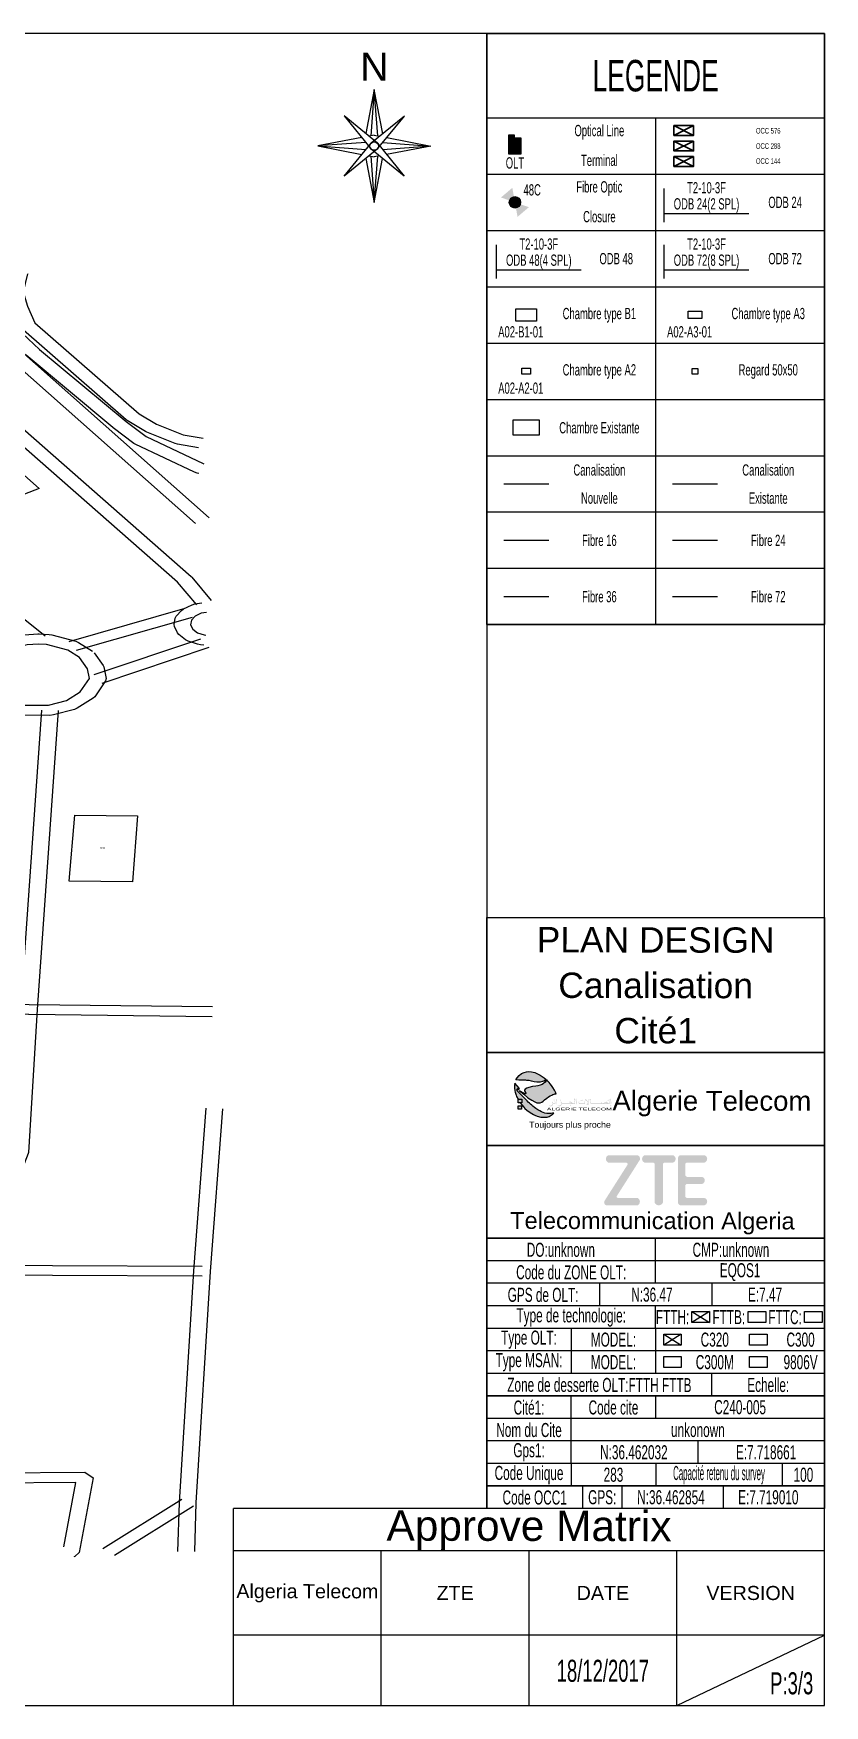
# Model space of a CAD drawing. Header units: millimetres. Extents: x -2012 to 1398, y -1200 to 746.
# Drawn here: x 1117 to 1398, y -280 to 314 of the extents above; entities that cross this region are included whole.
import ezdxf
from ezdxf.enums import TextEntityAlignment as Align

# ---------------------------------------------------------------- set-up
doc = ezdxf.new("R2010")
doc.units = ezdxf.units.MM
doc.styles.get("Standard").update_dxf_attribs({"font": 'arial.ttf'})

# ---------------------------------------------------------------- blocks, each defined once
blk = doc.blocks.new('OLT')
at = {"true_color": 0x0000ff}
blk.add_hatch(color=5, dxfattribs=at).paths.add_polyline_path([(-1.07, -1.53), (1.17, -1.53), (1.17, 1.25), (-0.02, 1.25), (-0.02, 1.79), (-1.07, 1.79)], flags=0)
at = {"color": 5, "true_color": 0x0000ff}
blk.add_lwpolyline([(-1.07, 1.79), (-1.07, -1.53), (1.17, -1.53), (1.17, 1.25), (-0.02, 1.25), (-0.02, 1.79)], close=True, dxfattribs=at)
blk = doc.blocks.new('JOINT CLOSURE')
at = {"lineweight": 25, "true_color": 0xff0000}
h = blk.add_hatch(color=1, dxfattribs=at)
h.paths.add_polyline_path([(0, 0), (-0.46, 2.58), (-2.48, 0.86)], flags=0)
h.paths.add_polyline_path([(2.48, -0.86), (0, 0), (0.46, -2.58)], flags=0)
h = blk.add_hatch(color=1, dxfattribs=at)
edge = h.paths.add_edge_path(flags=0)
edge.add_arc((0, 0), 1.01, 180, 360)
edge.add_arc((0, 0), 1.01, 0, 180)
at = {"color": 12, "lineweight": 25, "true_color": 0xcc0000}
blk.add_circle((0, 0), 1.01, dxfattribs=at)
blk = doc.blocks.new('AT LOGO')
at = {"linetype": 'Continuous', "true_color": 0x0000ff}
h = blk.add_hatch(color=5, dxfattribs=at)
h.paths.add_polyline_path([(9.49, -4.04), (9.01, -3.78), (8.54, -3.58), (7.95, -3.43), (7.42, -3.39), (7.03, -3.41), (6.64, -3.53), (6.19, -3.75), (5.76, -4.07), (5.37, -4.49), (5.15, -4.85), (5.32, -4.87), (5.67, -4.89), (6.01, -4.9), (6.48, -4.9), (6.95, -4.94), (7.12, -4.96), (7.55, -5), (7.94, -5.1), (8.39, -5.21), (8.88, -5.27), (9.46, -5.27), (9.88, -5.18), (10.16, -5.09), (10.44, -4.9), (10.55, -4.77), (10.19, -4.52)], flags=0)
h.paths.add_polyline_path([(9.41, -10.38), (9.07, -10.18), (8.69, -9.92), (8.46, -9.76), (8.18, -9.54), (7.99, -9.38), (7.75, -9.15), (7.6, -9.02), (7.37, -8.81), (7.16, -8.61), (6.98, -8.43), (6.73, -8.18), (5.98, -7.41), (5.39, -6.81), (5.33, -6.69), (5.33, -6.6), (5.37, -6.59), (5.49, -6.6), (5.62, -6.64), (5.5, -6.56), (5.46, -6.51), (5.44, -6.48), (5.43, -6.42), (5.46, -6.41), (5.51, -6.41), (5.58, -6.43), (5.83, -6.45), (5.74, -6.31), (4.99, -5.47), (4.96, -5.45), (4.96, -5.47), (4.92, -5.8), (4.92, -6.26), (5, -6.79), (5.04, -7.07), (5.2, -7.56), (5.28, -7.8), (5.56, -8.3), (6.24, -8.3), (6.24, -8.93), (5.93, -8.93), (6.22, -9.3), (6.57, -9.72), (6.74, -9.92), (7.09, -10.24), (7.69, -10.66), (8.28, -11.01), (8.51, -11.14), (8.96, -11.32), (9.6, -11.47), (9.99, -11.51), (10.39, -11.51), (10.75, -11.47), (11.06, -11.38), (11.28, -11.26), (11.46, -11.16), (11.64, -11.01), (11.72, -10.94), (11.91, -10.75), (11.67, -10.8), (11.44, -10.86), (11.17, -10.86), (10.93, -10.86), (10.68, -10.83), (10.32, -10.75), (10, -10.65), (9.72, -10.52)], flags=0)
at = {"true_color": 0x009900}
h = blk.add_hatch(color=94, dxfattribs=at)
h.paths.add_polyline_path([(12.24, -7.18), (12, -6.67), (11.75, -6.22), (11.49, -5.84), (11.27, -5.54), (11.07, -5.31), (10.85, -5.08), (10.64, -4.84), (10.38, -5.27), (10.08, -5.51), (9.81, -5.67), (9.51, -5.81), (9.07, -5.93), (8.7, -5.99), (8.13, -6.06), (7.45, -6.24), (7.1, -6.33), (6.8, -6.54), (6.72, -6.67), (6.7, -6.75), (6.7, -6.82), (6.74, -6.9), (6.88, -7.11), (6.94, -7.18), (6.94, -7.24), (6.93, -7.3), (6.9, -7.34), (6.85, -7.34), (6.75, -7.33), (6.69, -7.29), (5.81, -6.8), (6.56, -7.41), (7.32, -8.04), (8.01, -8.49), (8.51, -8.78), (8.88, -8.92), (9.02, -8.95), (9.3, -8.95), (9.51, -8.92), (9.78, -8.8), (10.02, -8.63), (10.16, -8.52), (10.25, -8.43), (10.65, -8.11), (10.99, -7.88), (11.27, -7.72), (11.54, -7.56), (11.74, -7.47), (11.95, -7.38), (12.06, -7.34), (12.14, -7.33), (12.3, -7.35)], flags=0)
h.paths.add_polyline_path([(6.24, -8.3), (5.56, -8.3), (5.56, -8.93), (6.24, -8.93)], flags=0)
h.paths.add_polyline_path([(6.19, -9.49), (5.57, -9.49), (5.57, -10.08), (6.19, -10.08)], flags=0)
at = {"linetype": 'Continuous', "true_color": 0x0000ff}
h = blk.add_hatch(color=5, dxfattribs=at)
h.paths.add_polyline_path([(12.18, -8.87), (12.17, -8.83), (12.17, -8.81), (12.16, -8.77), (12.14, -8.73), (12.1, -8.68), (12.09, -8.66), (12.08, -8.66), (12.02, -8.79), (12.05, -8.83), (12.05, -8.83), (12.07, -8.86), (12.08, -8.87), (12.09, -8.88), (12.1, -8.92), (12.11, -8.96), (12.12, -8.96), (12.12, -9.05), (11.78, -9.05), (11.78, -8.94), (11.77, -8.9), (11.77, -8.89), (11.75, -8.83), (11.71, -8.77), (11.68, -8.74), (11.65, -8.71), (11.65, -8.71), (11.64, -8.71), (11.63, -8.73), (11.62, -8.76), (11.62, -8.78), (11.6, -8.83), (11.6, -8.83), (11.62, -8.86), (11.63, -8.87), (11.64, -8.89), (11.66, -8.92), (11.68, -8.94), (11.69, -8.97), (11.71, -9.04), (11.72, -9.04), (11.72, -9.12), (11.71, -9.12), (11.71, -9.13), (11.7, -9.16), (11.69, -9.18), (11.67, -9.21), (11.65, -9.24), (11.65, -9.25), (11.6, -9.3), (11.58, -9.32), (11.54, -9.35), (11.51, -9.37), (11.47, -9.4), (11.41, -9.43), (11.38, -9.44), (11.32, -9.46), (11.21, -9.46), (11.07, -9.43), (11.06, -9.43), (11.05, -9.44), (11.05, -9.45), (11.05, -9.46), (11.05, -9.47), (11.1, -9.48), (11.15, -9.51), (11.27, -9.54), (11.33, -9.56), (11.43, -9.56), (11.47, -9.54), (11.5, -9.53), (11.53, -9.51), (11.56, -9.49), (11.59, -9.47), (11.63, -9.44), (11.67, -9.4), (11.7, -9.37), (11.71, -9.35), (11.74, -9.32), (11.75, -9.28), (11.77, -9.25), (11.78, -9.22), (11.78, -9.17), (12.18, -9.17)], flags=0)
h.paths.add_polyline_path([(12.44, -8.85), (12.43, -8.73), (12.39, -8.36), (12.37, -8.21), (12.37, -8.2), (12.37, -8.2), (12.29, -8.34), (12.29, -8.37), (12.3, -8.48), (12.32, -8.59), (12.34, -8.81), (12.35, -8.86), (12.35, -8.91), (12.35, -8.98), (12.36, -8.98), (12.36, -9.16), (12.35, -9.16), (12.35, -9.19), (12.36, -9.2), (12.37, -9.2), (12.37, -9.19), (12.38, -9.19), (12.39, -9.16), (12.4, -9.15), (12.42, -9.1), (12.43, -9.07), (12.44, -9.03)], flags=0)
h.paths.add_polyline_path([(12.08, -8.47), (12.09, -8.46), (12.09, -8.45), (12.09, -8.44), (12.09, -8.44), (12.07, -8.45), (12.07, -8.45), (12.01, -8.45), (12.01, -8.45), (12, -8.44), (11.97, -8.43), (11.96, -8.42), (11.94, -8.41), (11.94, -8.41), (11.94, -8.39), (11.94, -8.39), (11.97, -8.38), (11.97, -8.38), (12.01, -8.38), (12.01, -8.38), (12.04, -8.4), (12.05, -8.4), (12.06, -8.37), (12.06, -8.33), (12.04, -8.31), (12, -8.31), (11.98, -8.32), (11.96, -8.34), (11.93, -8.36), (11.93, -8.37), (11.91, -8.39), (11.9, -8.4), (11.9, -8.41), (11.9, -8.44), (11.91, -8.46), (11.91, -8.46), (11.93, -8.48), (11.93, -8.48), (11.93, -8.49), (11.92, -8.49), (11.9, -8.51), (11.88, -8.52), (11.87, -8.53), (11.87, -8.55), (11.88, -8.55), (11.93, -8.53), (11.96, -8.52), (11.98, -8.51), (12.04, -8.5), (12.06, -8.48)], flags=0)
h.paths.add_polyline_path([(13.05, -8.36), (12.99, -8.48), (13.13, -8.55), (13.19, -8.43)], flags=0)
h.paths.add_polyline_path([(13.2, -8.72), (13.17, -8.71), (13.13, -8.83), (13.17, -8.89), (13.21, -8.94), (13.23, -8.99), (13.24, -9.05), (13.24, -9.12), (13.23, -9.15), (13.19, -9.23), (13.13, -9.3), (13.09, -9.33), (13.07, -9.35), (13.01, -9.39), (13, -9.4), (12.93, -9.44), (12.85, -9.46), (12.74, -9.46), (12.74, -9.46), (12.6, -9.43), (12.58, -9.43), (12.57, -9.45), (12.57, -9.46), (12.58, -9.47), (12.69, -9.51), (12.76, -9.54), (12.86, -9.56), (12.95, -9.56), (13.03, -9.53), (13.09, -9.49), (13.15, -9.45), (13.23, -9.37), (13.25, -9.34), (13.28, -9.29), (13.3, -9.25), (13.3, -9.22), (13.3, -9.17), (15.69, -9.17), (15.69, -8.99), (15.6, -8.4), (15.64, -8.4), (15.64, -8.37), (15.65, -8.31), (15.65, -8.25), (15.62, -8.23), (15.56, -8.21), (15.53, -8.17), (15.53, -8.15), (15.52, -8.14), (15.51, -8.14), (15.5, -8.16), (15.49, -8.21), (15.48, -8.27), (15.52, -8.36), (15.52, -8.38), (15.53, -8.48), (15.55, -8.65), (15.58, -8.81), (15.61, -9.05), (15.3, -9.05), (15.24, -9), (15.18, -8.94), (15.08, -8.85), (15, -8.79), (14.95, -8.75), (14.9, -8.73), (14.85, -8.71), (14.77, -8.71), (14.73, -8.72), (14.7, -8.73), (14.67, -8.76), (14.66, -8.78), (14.64, -8.8), (14.61, -8.85), (14.61, -8.86), (14.74, -8.86), (14.77, -8.86), (14.86, -8.89), (14.97, -8.95), (15.08, -9.05), (13.3, -9.05), (13.3, -8.94), (13.3, -8.9), (13.28, -8.83)], flags=0)
h.paths.add_polyline_path([(14.95, -9.35), (14.82, -9.28), (14.76, -9.39), (14.89, -9.47)], flags=0)
h.paths.add_polyline_path([(15.95, -8.85), (15.91, -8.35), (15.89, -8.21), (15.88, -8.2), (15.88, -8.2), (15.81, -8.33), (15.8, -8.34), (15.8, -8.37), (15.85, -8.81), (15.87, -8.98), (15.87, -9.19), (15.87, -9.2), (15.89, -9.2), (15.92, -9.13), (15.93, -9.1), (15.95, -9.02)], flags=0)
h.paths.add_polyline_path([(17.42, -8.87), (17.4, -8.79), (17.39, -8.74), (17.37, -8.7), (17.36, -8.69), (17.35, -8.68), (17.34, -8.66), (17.33, -8.65), (17.33, -8.65), (17.32, -8.67), (17.3, -8.71), (17.27, -8.78), (17.27, -8.78), (17.28, -8.79), (17.31, -8.82), (17.32, -8.84), (17.33, -8.86), (17.34, -8.88), (17.36, -8.94), (17.36, -8.94), (17.36, -9.03), (16.61, -9.03), (16.56, -9.02), (16.48, -9), (16.45, -8.98), (16.42, -8.95), (16.4, -8.93), (16.39, -8.91), (16.38, -8.88), (16.37, -8.88), (16.37, -8.81), (16.38, -8.81), (16.39, -8.76), (16.42, -8.69), (16.42, -8.67), (16.4, -8.66), (16.38, -8.69), (16.37, -8.71), (16.34, -8.76), (16.33, -8.81), (16.32, -8.84), (16.31, -8.87), (16.31, -8.96), (16.33, -9.03), (16.37, -9.08), (16.39, -9.1), (16.42, -9.13), (16.48, -9.15), (16.52, -9.16), (16.58, -9.17), (17.42, -9.17)], flags=0)
h.paths.add_polyline_path([(16.87, -8.54), (16.73, -8.47), (16.67, -8.58), (16.81, -8.65)], flags=0)
h.paths.add_polyline_path([(17.05, -8.46), (16.92, -8.39), (16.86, -8.51), (16.99, -8.58)], flags=0)
h.paths.add_polyline_path([(17.68, -8.37), (17.61, -8.3), (17.55, -8.25), (17.51, -8.25), (17.49, -8.28), (17.49, -8.3), (17.49, -8.41), (17.5, -8.42), (17.51, -8.45), (17.53, -8.48), (17.56, -8.51), (17.62, -8.57), (17.64, -8.59), (17.65, -8.59), (17.68, -8.59), (17.71, -8.58), (17.74, -8.58), (17.74, -8.59), (17.75, -8.6), (17.76, -8.61), (17.77, -8.62), (17.79, -8.64), (17.79, -8.65), (17.81, -8.66), (17.81, -8.68), (17.83, -8.71), (17.84, -8.72), (17.86, -8.75), (17.97, -8.94), (17.97, -8.96), (17.94, -9), (17.87, -9.06), (17.8, -9.11), (17.75, -9.13), (17.74, -9.19), (17.73, -9.22), (17.73, -9.28), (17.85, -9.28), (17.98, -9.26), (18.08, -9.24), (18.1, -9.24), (18.1, -9.21), (18.1, -9.09), (18.09, -9.03), (18.05, -8.96), (18.05, -8.94), (18.09, -8.87), (18.12, -8.8), (18.15, -8.73), (18.16, -8.66), (18.16, -8.63), (18.17, -8.55), (18.17, -8.47), (18.21, -8.48), (18.22, -8.48), (18.25, -8.36), (18.25, -8.34), (18.17, -8.3), (18.14, -8.28), (18.13, -8.27), (18.12, -8.25), (18.12, -8.24), (18.11, -8.24), (18.1, -8.24), (18.1, -8.24), (18.07, -8.32), (18.07, -8.35), (18.07, -8.41), (18.1, -8.43), (18.1, -8.43), (18.1, -8.57), (18.09, -8.66), (18.05, -8.8), (18.03, -8.86), (18.02, -8.87), (18.01, -8.87), (17.96, -8.78), (17.9, -8.68), (17.8, -8.52)], flags=0)
h.paths.add_polyline_path([(18.01, -9.01), (18.01, -9.01), (18.01, -9.02), (18.01, -9.03), (18.03, -9.06), (18.03, -9.07), (18.04, -9.08), (18.04, -9.08), (18.04, -9.12), (18.04, -9.12), (18.03, -9.13), (18.02, -9.13), (18, -9.14), (17.97, -9.14), (17.97, -9.15), (17.85, -9.15), (17.85, -9.14), (17.86, -9.14), (17.87, -9.14), (17.89, -9.12), (17.95, -9.07), (17.99, -9.03)], flags=0)
h.paths.add_polyline_path([(18.44, -8.31), (18.42, -8.22), (18.42, -8.21), (18.41, -8.21), (18.31, -8.36), (18.34, -8.39), (18.35, -8.41), (18.37, -8.45), (18.39, -8.51), (18.4, -8.66), (18.42, -8.93), (18.43, -9.02), (18.44, -9.06), (18.45, -9.08), (18.46, -9.1), (18.48, -9.13), (18.49, -9.15), (18.51, -9.16), (18.54, -9.17), (20.26, -9.17), (20.29, -9.16), (20.32, -9.15), (20.34, -9.13), (20.35, -9.13), (20.35, -9.13), (20.41, -9.16), (20.45, -9.17), (21.84, -9.17), (21.84, -8.87), (21.83, -8.81), (21.82, -8.78), (21.8, -8.74), (21.77, -8.7), (21.76, -8.67), (21.75, -8.67), (21.75, -8.68), (21.69, -8.8), (21.69, -8.8), (21.72, -8.83), (21.72, -8.84), (21.74, -8.86), (21.75, -8.88), (21.76, -8.91), (21.77, -8.93), (21.78, -8.96), (21.78, -8.96), (21.78, -9.05), (21.45, -9.05), (21.45, -8.92), (21.44, -8.88), (21.42, -8.85), (21.4, -8.82), (21.39, -8.81), (21.36, -8.79), (21.34, -8.77), (21.29, -8.76), (21.17, -8.76), (21.11, -8.77), (21.04, -8.8), (20.99, -8.83), (20.93, -8.87), (20.86, -8.92), (20.76, -8.97), (20.69, -9), (20.64, -9.01), (20.61, -9.02), (20.58, -9.03), (20.49, -9.03), (20.46, -9.02), (20.45, -9.01), (20.44, -9.01), (20.4, -8.97), (20.4, -8.96), (20.39, -8.95), (20.38, -8.94), (20.37, -8.91), (20.35, -8.88), (20.35, -8.85), (20.34, -8.83), (20.34, -8.82), (20.33, -8.81), (20.33, -8.81), (20.32, -8.82), (20.3, -8.85), (20.3, -8.89), (20.31, -8.94), (20.31, -8.96), (20.3, -8.99), (20.29, -9.01), (20.28, -9.01), (20.26, -9.02), (20.24, -9.05), (18.55, -9.05), (18.52, -9), (18.5, -8.96), (18.48, -8.82), (18.47, -8.66), (18.46, -8.45)], flags=0)
h.paths.add_polyline_path([(20.8, -9.03), (20.81, -9.03), (20.88, -8.99), (20.96, -8.95), (21, -8.93), (21.01, -8.93), (21.07, -8.91), (21.11, -8.9), (21.11, -8.9), (21.21, -8.9), (21.21, -8.9), (21.23, -8.91), (21.26, -8.92), (21.27, -8.92), (21.28, -8.93), (21.29, -8.93), (21.31, -8.94), (21.31, -8.95), (21.32, -8.95), (21.32, -9), (21.31, -9), (21.3, -9.01), (21.29, -9.01), (21.28, -9.02), (21.23, -9.03), (21.23, -9.03), (20.8, -9.03)], flags=0)
h.paths.add_polyline_path([(22.06, -8.36), (22.05, -8.22), (22.04, -8.2), (22.04, -8.2), (21.97, -8.34), (21.96, -8.35), (21.96, -8.37), (22.01, -8.82), (22.02, -8.98), (22.02, -9.2), (22.03, -9.2), (22.05, -9.2), (22.08, -9.13), (22.09, -9.1), (22.11, -9.03), (22.11, -8.86)], flags=0)
h.paths.add_polyline_path([(21.84, -8.39), (21.71, -8.32), (21.64, -8.44), (21.78, -8.51)], flags=0)
h.paths.add_polyline_path([(21.66, -8.47), (21.52, -8.4), (21.46, -8.51), (21.6, -8.58)], flags=0)
h.paths.add_polyline_path([(22.07, -9.34), (22.06, -9.33), (22.05, -9.32), (22.01, -9.32), (21.99, -9.33), (21.97, -9.34), (21.93, -9.39), (21.91, -9.42), (21.91, -9.46), (21.92, -9.47), (21.92, -9.48), (21.93, -9.48), (21.94, -9.49), (21.95, -9.5), (21.95, -9.5), (21.94, -9.5), (21.92, -9.51), (21.92, -9.51), (21.9, -9.52), (21.89, -9.53), (21.88, -9.54), (21.88, -9.56), (21.89, -9.56), (21.91, -9.55), (22.02, -9.52), (22.05, -9.51), (22.07, -9.49), (22.09, -9.48), (22.09, -9.48), (22.1, -9.47), (22.1, -9.45), (22.09, -9.45), (22.08, -9.46), (22.08, -9.46), (22.02, -9.46), (22.02, -9.46), (22, -9.45), (21.97, -9.43), (21.96, -9.43), (21.95, -9.42), (21.95, -9.41), (21.96, -9.4), (21.96, -9.4), (21.97, -9.4), (21.97, -9.39), (22.02, -9.39), (22.02, -9.4), (22.03, -9.4), (22.04, -9.41), (22.05, -9.41), (22.05, -9.41), (22.06, -9.4), (22.06, -9.4), (22.07, -9.39)], flags=0)
at = {"color": 5, "linetype": 'ByBlock', "true_color": 0x0000ff}
for p, q in [((4.96, -5.47), (4.92, -5.8)), ((4.92, -5.8), (4.92, -6.26)), ((4.92, -6.26), (5, -6.79)), ((5, -6.79), (5.04, -7.07)), ((5.04, -7.07), (5.2, -7.56)), ((5.2, -7.56), (5.28, -7.8)), ((5.28, -7.8), (5.56, -8.3))]:
    blk.add_line(p, q, dxfattribs=at)
at = {"color": 5, "linetype": 'Continuous', "true_color": 0x0000ff}
for p, q in [((4.99, -5.47), (4.96, -5.45)), ((4.96, -5.45), (4.96, -5.47)), ((5.74, -6.31), (4.99, -5.47)), ((5.33, -6.64), (5.34, -6.6)), ((5.33, -6.69), (5.33, -6.64)), ((5.39, -6.81), (5.33, -6.69)), ((5.34, -6.6), (5.37, -6.59)), ((5.37, -6.59), (5.49, -6.6)), ((5.98, -7.41), (5.39, -6.81)), ((5.43, -6.42), (5.46, -6.41)), ((5.43, -6.44), (5.43, -6.42)), ((5.44, -6.48), (5.43, -6.44)), ((5.46, -6.51), (5.44, -6.48)), ((5.46, -6.41), (5.51, -6.41)), ((5.5, -6.56), (5.46, -6.51)), ((5.49, -6.6), (5.62, -6.64)), ((5.62, -6.64), (5.5, -6.56)), ((5.51, -6.41), (5.58, -6.43)), ((5.58, -6.43), (5.83, -6.45)), ((5.83, -6.45), (5.74, -6.31)), ((6.73, -8.18), (5.98, -7.41)), ((6.98, -8.43), (6.73, -8.18)), ((7.16, -8.61), (6.98, -8.43)), ((7.37, -8.81), (7.16, -8.61)), ((7.6, -9.02), (7.37, -8.81)), ((5.93, -8.93), (6.22, -9.3)), ((6.22, -9.3), (6.57, -9.72)), ((6.57, -9.72), (6.74, -9.92)), ((6.74, -9.92), (7.09, -10.24)), ((7.09, -10.24), (7.69, -10.66)), ((7.75, -9.15), (7.6, -9.02)), ((7.69, -10.66), (8.28, -11.01)), ((7.99, -9.38), (7.75, -9.15)), ((8.18, -9.54), (7.99, -9.38)), ((8.46, -9.76), (8.18, -9.54)), ((8.28, -11.01), (8.51, -11.14)), ((8.69, -9.92), (8.46, -9.76)), ((8.51, -11.14), (8.96, -11.32)), ((9.07, -10.18), (8.69, -9.92)), ((8.96, -11.32), (9.6, -11.47)), ((9.41, -10.38), (9.07, -10.18)), ((9.72, -10.52), (9.41, -10.38)), ((9.6, -11.47), (9.99, -11.51)), ((10, -10.65), (9.72, -10.52)), ((9.99, -11.51), (10.39, -11.51)), ((10.32, -10.75), (10, -10.65)), ((10.68, -10.83), (10.32, -10.75)), ((10.39, -11.51), (10.75, -11.47)), ((10.93, -10.86), (10.68, -10.83)), ((10.75, -11.47), (11.06, -11.38)), ((11.17, -10.86), (10.93, -10.86)), ((11.06, -11.38), (11.28, -11.26)), ((11.44, -10.86), (11.17, -10.86)), ((11.28, -11.26), (11.46, -11.16)), ((11.67, -10.8), (11.44, -10.86)), ((11.46, -11.16), (11.64, -11.01)), ((11.64, -11.01), (11.72, -10.94)), ((11.91, -10.75), (11.67, -10.8)), ((11.72, -10.94), (11.91, -10.75))]:
    blk.add_line(p, q, dxfattribs=at)
at = {"color": 5, "true_color": 0x0000ff}
for p, q in [((5.15, -4.85), (5.37, -4.49)), ((5.32, -4.87), (5.15, -4.85)), ((5.67, -4.89), (5.32, -4.87)), ((5.37, -4.49), (5.76, -4.07)), ((6.01, -4.9), (5.67, -4.89)), ((5.76, -4.07), (6.19, -3.75)), ((6.48, -4.9), (6.01, -4.9)), ((6.19, -3.75), (6.64, -3.53)), ((6.95, -4.94), (6.48, -4.9)), ((6.64, -3.53), (7.03, -3.41)), ((7.12, -4.96), (6.95, -4.94)), ((7.03, -3.41), (7.42, -3.39)), ((7.55, -5), (7.12, -4.96)), ((7.42, -3.39), (7.95, -3.43)), ((7.94, -5.1), (7.55, -5)), ((8.39, -5.21), (7.94, -5.1)), ((7.95, -3.43), (8.54, -3.58)), ((8.88, -5.27), (8.39, -5.21)), ((8.54, -3.58), (9.01, -3.78)), ((9.46, -5.27), (8.88, -5.27)), ((9.01, -3.78), (9.49, -4.04)), ((9.88, -5.18), (9.46, -5.27)), ((9.49, -4.04), (10.19, -4.52)), ((10.16, -5.09), (9.88, -5.18)), ((10.44, -4.9), (10.16, -5.09)), ((10.19, -4.52), (10.55, -4.77)), ((10.55, -4.77), (10.44, -4.9))]:
    blk.add_line(p, q, dxfattribs=at)
at = {"color": 92, "lineweight": -3, "true_color": 0x00cc00}
for p, q in [((9.07, -5.93), (8.7, -5.99)), ((9.51, -5.81), (9.07, -5.93)), ((9.81, -5.67), (9.51, -5.81)), ((10.08, -5.51), (9.81, -5.67)), ((10.38, -5.27), (10.08, -5.51)), ((10.64, -4.84), (10.38, -5.27)), ((10.85, -5.08), (10.64, -4.84)), ((10.64, -4.84), (10.64, -4.84)), ((11.07, -5.31), (10.85, -5.08)), ((11.27, -5.54), (11.07, -5.31)), ((11.49, -5.84), (11.27, -5.54)), ((11.75, -6.22), (11.49, -5.84)), ((5.56, -8.3), (6.24, -8.3)), ((5.56, -8.93), (5.56, -8.3)), ((6.69, -7.29), (5.81, -6.8)), ((5.81, -6.8), (6.56, -7.41)), ((6.24, -8.3), (6.24, -8.93)), ((6.56, -7.41), (7.32, -8.04)), ((6.75, -7.33), (6.69, -7.29)), ((6.72, -6.67), (6.7, -6.75)), ((6.7, -6.75), (6.7, -6.82)), ((6.7, -6.82), (6.74, -6.9)), ((6.8, -6.54), (6.72, -6.67)), ((6.74, -6.9), (6.88, -7.11)), ((6.85, -7.34), (6.75, -7.33)), ((7.1, -6.33), (6.8, -6.54)), ((6.9, -7.34), (6.85, -7.34)), ((6.88, -7.11), (6.94, -7.18)), ((6.93, -7.3), (6.9, -7.34)), ((6.94, -7.24), (6.93, -7.3)), ((6.94, -7.18), (6.94, -7.24)), ((7.45, -6.24), (7.1, -6.33)), ((7.32, -8.04), (8.01, -8.49)), ((8.13, -6.06), (7.45, -6.24)), ((8.01, -8.49), (8.51, -8.78)), ((8.7, -5.99), (8.13, -6.06)), ((8.51, -8.78), (8.88, -8.92)), ((9.51, -8.92), (9.78, -8.8)), ((9.78, -8.8), (10.02, -8.63)), ((10.02, -8.63), (10.16, -8.52)), ((10.16, -8.52), (10.25, -8.43)), ((10.25, -8.43), (10.65, -8.11)), ((10.65, -8.11), (10.99, -7.88)), ((10.99, -7.88), (11.27, -7.72)), ((11.27, -7.72), (11.54, -7.56)), ((11.54, -7.56), (11.74, -7.47)), ((11.74, -7.47), (11.95, -7.38)), ((12, -6.67), (11.75, -6.22)), ((11.95, -7.38), (12.06, -7.34)), ((12.24, -7.18), (12, -6.67)), ((12.06, -7.34), (12.14, -7.33)), ((12.14, -7.33), (12.3, -7.35)), ((12.3, -7.35), (12.24, -7.18)), ((6.24, -8.93), (5.56, -8.93)), ((5.57, -9.49), (6.19, -9.49)), ((5.57, -10.08), (5.57, -9.49)), ((6.19, -10.08), (5.57, -10.08)), ((6.19, -9.49), (6.19, -10.08)), ((8.88, -8.92), (9.02, -8.95)), ((9.02, -8.95), (9.3, -8.95)), ((9.3, -8.95), (9.51, -8.92))]:
    blk.add_line(p, q, dxfattribs=at)
at = {"ltscale": 0.2}
blk.add_text('Algerie Telecom', height=3.5, rotation=359.884, dxfattribs=at).set_placement((22.33, -10.29))
at = {"color": 94, "true_color": 0x009900, "width": 1.8}
blk.add_text('ALGERIE TELECOM', height=0.4867, dxfattribs=at).set_placement((10.67, -10.29))
at = {"color": 5, "linetype": 'Continuous', "true_color": 0x0000ff}
blk.add_text('Toujours plus proche', height=1.1124, dxfattribs=at).set_placement((7.52, -13.37))
blk = doc.blocks.new('ZTE LOGO')
at = {"true_color": 0x0066cc}
h = blk.add_hatch(color=152, dxfattribs=at)
edge = h.paths.add_edge_path(flags=0)
edge.add_arc((26.6, -2.36), 0.624, 340.3713, 439.47)
edge.add_line((26.72, -1.75), (21.7, -1.75))
edge.add_arc((21.7, -2.15), 0.403, 90, 124.8026)
edge.add_arc((21.87, -2.4), 0.713, 124.8026, 246.0414)
edge.add_line((21.59, -3.06), (24.74, -3.06))
edge.add_arc((24.76, -3.32), 0.263, -37.668, 95.2063, ccw=False)
edge.add_line((24.97, -3.48), (20.88, -9.91))
edge.add_arc((21.03, -10), 0.168, 147.5696, 166.7577)
edge.add_arc((21.43, -10.1), 0.585, 166.7577, 246.7557)
edge.add_arc((21.27, -10.48), 0.168, 246.7557, 270)
edge.add_line((21.27, -10.65), (26.75, -10.65))
edge.add_arc((26.75, -10.48), 0.168, 270, 301.3266)
edge.add_arc((26.46, -10), 0.733, 301.3266, 420.2615)
edge.add_arc((26.74, -9.51), 0.168, 60.2615, 90)
edge.add_line((26.74, -9.34), (23.31, -9.34))
edge.add_arc((23.31, -9.1), 0.234, 136.9789, 270.9901, ccw=False)
edge.add_line((23.14, -8.94), (27.19, -2.57))
edge = h.paths.add_edge_path(flags=0)
edge.add_arc((31.57, -3.34), 0.282, 89.0465, 172.1994, ccw=False)
edge.add_line((31.57, -3.06), (33.09, -3.06))
edge.add_arc((32.85, -2.4), 0.697, 290.3968, 430.0648)
edge.add_line((33.08, -1.75), (28.05, -1.75))
edge.add_arc((28.28, -2.4), 0.697, 109.8891, 249.5896)
edge.add_line((28.04, -3.06), (29.52, -3.06))
edge.add_arc((29.53, -3.34), 0.282, -6.4671, 92.287, ccw=False)
edge.add_line((29.81, -3.37), (29.81, -10.09))
edge.add_arc((29.98, -10.09), 0.168, 180, 202.0682)
edge.add_arc((30.55, -9.86), 0.786, 202.0682, 268.4705)
edge.add_line((30.53, -10.65), (30.57, -10.65))
edge.add_arc((30.55, -9.86), 0.786, 271.5295, 336.5638)
edge.add_arc((31.12, -10.11), 0.168, 336.5638, 360)
edge.add_line((31.29, -10.11), (31.29, -3.3))
edge = h.paths.add_edge_path(flags=0)
edge.add_line((35.26, -5.2), (35.26, -3.39))
edge.add_arc((35.59, -3.39), 0.336, 90, 180, ccw=False)
edge.add_line((35.59, -3.06), (38.65, -3.06))
edge.add_arc((38.48, -2.4), 0.676, 284.7167, 436.0783)
edge.add_line((38.64, -1.75), (34.41, -1.75))
edge.add_arc((34.48, -2.24), 0.498, 97.4126, 173.1021)
edge.add_line((33.98, -2.18), (33.98, -10.22))
edge.add_arc((34.49, -10.13), 0.52, 189.4263, 262.2716)
edge.add_line((34.42, -10.65), (38.65, -10.65))
edge.add_arc((38.48, -9.99), 0.676, 284.7167, 436.0783)
edge.add_line((38.64, -9.34), (35.59, -9.34))
edge.add_arc((35.59, -9), 0.336, 180, 270, ccw=False)
edge.add_line((35.26, -9), (35.26, -7.24))
edge.add_arc((35.66, -7.24), 0.403, 90, 180, ccw=False)
edge.add_line((35.66, -6.84), (38.3, -6.84))
edge.add_arc((38.06, -6.22), 0.663, 291.6587, 429.5493)
edge.add_line((38.29, -5.6), (35.66, -5.6))
edge.add_arc((35.66, -5.2), 0.403, 180, 270, ccw=False)
at = {"ltscale": 0.2}
blk.add_text('Telecommunication Algeria ', height=3, rotation=359.884, dxfattribs=at).set_placement((30, -14.88), align=Align.CENTER)
blk = doc.blocks.new('big_block')
for p, q in [((1278.28, 313.78), (1278.28, -210.22)), ((1278.28, 283.78), (1398.28, 283.78)), ((1338.28, 283.78), (1338.28, 163.78)), ((1278.28, 263.78), (1398.28, 263.78)), ((1278.28, 243.78), (1398.28, 243.78)), ((1278.28, 223.78), (1398.28, 223.78)), ((1278.28, 203.78), (1398.28, 203.78)), ((1278.28, 183.78), (1398.28, 183.78)), ((1278.28, 163.78), (1398.28, 163.78)), ((1338.28, 163.78), (1338.28, 143.78)), ((1278.28, 143.78), (1398.28, 143.78)), ((1338.28, 143.78), (1338.28, 103.78)), ((1278.28, 123.78), (1398.28, 123.78)), ((1278.28, 103.78), (1398.28, 103.78)), ((1278.28, 103.78), (1398.28, 103.78)), ((1338.28, -130.23), (1338.28, -114.23)), ((1398.28, -122.23), (1278.28, -122.23)), ((1398.28, -130.23), (1278.28, -130.23)), ((1318.28, -130.23), (1318.28, -138.23)), ((1358.28, -130.23), (1358.28, -138.23)), ((1398.28, -138.23), (1278.28, -138.23)), ((1338.28, -146.23), (1338.28, -138.23)), ((1398.28, -146.23), (1278.28, -146.23)), ((1308.28, -146.23), (1308.28, -162.23)), ((1338.28, -146.23), (1338.28, -162.23)), ((1398.28, -154.23), (1278.28, -154.23)), ((1398.28, -162.23), (1278.28, -162.23)), ((1358.28, -170.23), (1358.28, -162.23)), ((1308.29, -194.23), (1308.29, -170.23)), ((1338.29, -178.23), (1338.29, -170.23)), ((1398.29, -178.23), (1278.28, -178.23)), ((1398.29, -186.23), (1278.28, -186.23)), ((1353.29, -186.23), (1353.29, -194.23)), ((1398.28, -194.22), (1278.28, -194.22)), ((1308.29, -194.22), (1308.29, -202.22)), ((1338.29, -194.22), (1338.29, -202.22)), ((1383.28, -194.22), (1383.28, -202.22)), ((1312.3, -202.22), (1312.3, -210.22)), ((1326.29, -202.22), (1326.29, -210.22)), ((1362.29, -202.22), (1362.29, -210.22)), ((1398.28, -210.22), (1188.28, -210.22)), ((1188.28, -280.22), (1188.28, -210.22)), ((1398.28, -225.22), (1188.28, -225.22)), ((1240.78, -280.22), (1240.78, -225.22)), ((1293.28, -280.22), (1293.28, -225.22)), ((1345.78, -280.22), (1345.78, -225.22)), ((1398.28, -255.22), (1188.28, -255.22)), ((1345.78, -280.22), (1398.28, -255.22))]:
    blk.add_line(p, q)
at = {"color": 1, "ltscale": 3, "true_color": 0xff0000}
for p, q in [((1351.17, -140.27), (1357.39, -144.18)), ((1357.39, -140.27), (1351.17, -144.18)), ((1341.18, -148.27), (1347.4, -152.18)), ((1347.4, -148.27), (1341.18, -152.18))]:
    blk.add_line(p, q, dxfattribs=at)
for points in [[(558.28, -280.22), (1398.28, -280.22), (1398.28, 313.78), (558.28, 313.78)], [(1398.28, 103.78), (1278.28, 103.78), (1278.28, 313.78), (1398.28, 313.78)], [(1398.28, -48.23), (1278.28, -48.23), (1278.28, -0.23), (1398.28, -0.23)], [(1278.28, -48.23), (1398.28, -48.23), (1398.28, -81.23), (1278.28, -81.23)], [(1278.28, -81.23), (1398.28, -81.23), (1398.28, -114.23), (1278.28, -114.23)], [(1398.28, -170.23), (1278.28, -170.23), (1278.28, -114.23), (1398.28, -114.23)], [(1351.17, -140.27), (1357.39, -140.27), (1357.39, -144.18), (1351.17, -144.18)], [(1371.17, -140.27), (1377.39, -140.27), (1377.39, -144.18), (1371.17, -144.18)], [(1391.17, -140.27), (1397.39, -140.27), (1397.39, -144.18), (1391.17, -144.18)], [(1341.18, -148.27), (1347.4, -148.27), (1347.4, -152.18), (1341.18, -152.18)], [(1371.67, -148.27), (1377.89, -148.27), (1377.89, -152.18), (1371.67, -152.18)], [(1341.18, -156.27), (1347.4, -156.27), (1347.4, -160.18), (1341.18, -160.18)], [(1371.67, -156.27), (1377.89, -156.27), (1377.89, -160.18), (1371.67, -160.18)], [(1278.28, -170.23), (1398.28, -170.23), (1398.28, -202.22), (1278.28, -202.22)], [(1278.28, -202.22), (1398.28, -202.22), (1398.28, -210.22), (1278.28, -210.22)]]:
    blk.add_lwpolyline(points, close=True)
at = {"flags": 128}
for points in [[(1241.29, 278.15), (1238.32, 293.85), (1235.29, 278.18)], [(1239.54, 277.37), (1238.32, 293.85), (1237.04, 277.37)], [(1239.39, 274.82), (1227.6, 284.49), (1237.24, 272.67)], [(1239.35, 272.7), (1249.03, 284.42), (1237.2, 274.85)], [(1233.89, 276.78), (1218.2, 273.8), (1233.89, 270.79)], [(1235.28, 275.07), (1218.2, 273.8), (1235.28, 272.49)], [(1239.35, 272.7), (1227.61, 263.07), (1237.2, 274.85)], [(1238.29, 277.61), (1236.42, 277.26)], [(1239.39, 274.81), (1248.95, 263.06), (1237.24, 272.67)], [(1238.29, 277.61), (1240.17, 277.25)], [(1241.31, 275.06), (1258.36, 273.74), (1241.29, 272.48)], [(1242.71, 276.76), (1258.36, 273.74), (1242.68, 270.77)], [(1235.28, 269.36), (1238.25, 253.69), (1241.27, 269.36)], [(1236.43, 270.3), (1238.27, 269.94)], [(1237.03, 270.18), (1238.25, 253.69), (1239.52, 270.18)], [(1240.13, 270.29), (1238.27, 269.94)]]:
    blk.add_lwpolyline(points, dxfattribs=at)
blk.add_circle((1238.28, 273.78), 1.52)
at = {"layer": '0-ZTE-16 CABLE'}
blk.add_line((1284.28, 133.78), (1300.28, 133.78), dxfattribs=at)
at = {"layer": '0-ZTE-24 CABLE'}
blk.add_line((1344.28, 133.78), (1360.28, 133.78), dxfattribs=at)
at = {"layer": '0-ZTE-36 CABLE'}
blk.add_line((1284.28, 113.78), (1300.28, 113.78), dxfattribs=at)
at = {"layer": '0-ZTE-72 CABLE'}
blk.add_line((1344.28, 113.78), (1360.28, 113.78), dxfattribs=at)
at = {"layer": '0-ZTE-Duct existing'}
blk.add_line((1344.28, 153.78), (1360.28, 153.78), dxfattribs=at)
at = {"layer": '0-ZTE-Duct new'}
blk.add_line((1284.28, 153.78), (1300.28, 153.78), dxfattribs=at)
at = {"layer": '0-ZTE-HH new'}
blk.add_lwpolyline([(1351.28, 194.78), (1353.28, 194.78), (1353.28, 192.78), (1351.28, 192.78)], close=True, dxfattribs=at)
at = {"layer": '0-ZTE-MH existing', "ltscale": 3}
blk.add_lwpolyline([(1287.67, 176.48), (1296.89, 176.48), (1296.89, 171.07), (1287.67, 171.07)], close=True, dxfattribs=at)
at = {"layer": '0-ZTE-MH new'}
for points in [[(1288.59, 215.94), (1295.97, 215.94), (1295.97, 211.61), (1288.59, 211.61)], [(1349.85, 215.07), (1354.71, 215.07), (1354.71, 212.49), (1349.85, 212.49)]]:
    blk.add_lwpolyline(points, close=True, dxfattribs=at)
blk.add_lwpolyline([(1290.72, 194.84), (1293.84, 194.84), (1293.84, 192.71), (1290.72, 192.71), (1290.72, 194.84)], dxfattribs=at)
at = {"layer": '0-ZTE-OCC', "color": 1, "lineweight": 30, "true_color": 0xff0000}
for p, q in [((1344.78, 281.03), (1351.78, 277.53)), ((1344.78, 277.53), (1351.78, 281.03))]:
    blk.add_line(p, q, dxfattribs=at)
at = {"layer": '0-ZTE-OCC', "color": 3, "lineweight": 30, "true_color": 0x00ff00}
for p, q in [((1344.78, 275.53), (1351.78, 272.03)), ((1344.78, 272.03), (1351.78, 275.53))]:
    blk.add_line(p, q, dxfattribs=at)
at = {"layer": '0-ZTE-OCC', "color": 6, "lineweight": 30, "true_color": 0xff00ff}
for p, q in [((1344.78, 270.03), (1351.78, 266.53)), ((1344.78, 266.53), (1351.78, 270.03))]:
    blk.add_line(p, q, dxfattribs=at)
at = {"layer": '0-ZTE-OCC', "color": 1, "lineweight": 30, "true_color": 0xff0000}
blk.add_lwpolyline([(1351.78, 281.03), (1344.78, 281.03), (1344.78, 277.53), (1351.78, 277.53)], close=True, dxfattribs=at)
at = {"layer": '0-ZTE-OCC', "color": 3, "lineweight": 30, "true_color": 0x00ff00}
blk.add_lwpolyline([(1351.78, 275.53), (1344.78, 275.53), (1344.78, 272.03), (1351.78, 272.03)], close=True, dxfattribs=at)
at = {"layer": '0-ZTE-OCC', "color": 6, "lineweight": 30, "true_color": 0xff00ff}
blk.add_lwpolyline([(1351.78, 270.03), (1344.78, 270.03), (1344.78, 266.53), (1351.78, 266.53)], close=True, dxfattribs=at)
at = {"layer": '0-ZTE-ODB'}
for p, q in [((1341.35, 246.74), (1341.35, 258.74)), ((1371.35, 249.74), (1341.35, 249.74)), ((1281.76, 226.74), (1281.76, 238.74)), ((1341.35, 226.74), (1341.35, 238.74)), ((1311.76, 229.74), (1281.76, 229.74)), ((1371.35, 229.74), (1341.35, 229.74))]:
    blk.add_line(p, q, dxfattribs=at)
at = {"xscale": 2, "yscale": 2, "zscale": 2}
for name, p in [('OLT', (1288.18, 274.06)), ('AT LOGO', (1278.28, -48.23)), ('ZTE LOGO', (1278.28, -81.23))]:
    blk.add_blockref(name, p, dxfattribs=at)
at = {"layer": '0-ZTE-Joint closure', "xscale": 2, "yscale": 2, "zscale": 2}
blk.add_blockref('JOINT CLOSURE', (1288.28, 253.78), dxfattribs=at)
for s, height, rotation, p in [('N', 10, 359.99855, (1238.33, 301.97)), ('Approve Matrix', 10.7809, 359.88399, (1293.28, -217.69)), ('Algeria Telecom', 5, 359.88399, (1214.53, -240.22)), ('ZTE', 5, 359.88399, (1267.03, -240.22)), ('DATE', 5, 359.88399, (1319.53, -240.22)), ('VERSION', 5, 359.88399, (1372.03, -240.22))]:
    blk.add_text(s, height=height, rotation=rotation).set_placement(p, align=Align.MIDDLE)
at = {"width": 0.6}
for s, height, p in [('LEGENDE', 11.18, (1338.28, 298.78)), ('Optical Line', 4, (1318.28, 278.78)), ('OLT', 4, (1288.28, 267.78, 0)), ('Terminal', 4, (1318.28, 268.78)), ('Fibre Optic', 4, (1318.28, 258.78)), ('ODB 24', 4, (1384.28, 253.78)), ('Closure', 4, (1318.28, 248.78)), ('ODB 48', 4, (1324.28, 233.78)), ('ODB 72', 4, (1384.28, 233.78)), ('Chambre type B1', 4, (1318.28, 213.78)), ('Chambre type A3', 4, (1378.28, 213.78)), ('Chambre type A2', 4, (1318.28, 193.78)), ('Regard 50x50', 4, (1378.28, 193.78)), ('Chambre Existante', 4, (1318.28, 173.78)), ('Canalisation', 4, (1318.28, 158.78)), ('Canalisation', 4, (1378.28, 158.78)), ('Nouvelle', 4, (1318.28, 148.78)), ('Existante', 4, (1378.28, 148.78)), ('Fibre 16', 4, (1318.28, 133.78)), ('Fibre 24', 4, (1378.28, 133.78)), ('Fibre 36', 4, (1318.28, 113.78)), ('Fibre 72', 4, (1378.28, 113.78)), ('18/12/2017', 7.824, (1319.53, -267.72))]:
    blk.add_text(s, height=height, dxfattribs=at).set_placement(p, align=Align.MIDDLE)
at = {"ltscale": 0.2}
for s, p in [('PLAN DESIGN', (1338.28, -8.23)), ('Canalisation', (1338.28, -24.23)), ('Cité1', (1338.28, -40.23))]:
    blk.add_text(s, height=9, rotation=359.88399, dxfattribs=at).set_placement(p, align=Align.MIDDLE)
for s, height, width, p in [('DO:unknown', 5, 0.6, (1304.6, -118.23)), ('CMP:unknown', 5, 0.6, (1365.03, -118.23)), ('Code du ZONE OLT:', 5, 0.6, (1308.28, -126.23)), ('GPS de OLT:', 5, 0.6, (1298.28, -134.23)), ('N:36.47', 5, 0.6, (1336.94, -134.23)), ('E:7.47', 5, 0.6, (1377.15, -134.23)), ('Type de technologie:', 5, 0.6, (1308.28, -142.23)), ('FTTH:', 5, 0.6, (1344.28, -142.23)), ('FTTB:', 5, 0.6, (1364.28, -142.23)), ('FTTC:', 5, 0.6, (1384.28, -142.23)), ('Type OLT:', 5, 0.6, (1293.28, -150.23)), ('MODEL:', 5, 0.6, (1323.28, -150.23)), ('C320', 5, 0.6, (1359.29, -150.23)), ('C300', 5, 0.6, (1389.78, -150.23)), ('Type MSAN:', 5, 0.6, (1293.28, -158.23)), ('MODEL:', 5, 0.6, (1323.28, -158.23)), ('C300M', 5, 0.6, (1359.29, -158.23)), ('9806V', 5, 0.6, (1389.78, -158.23)), ('Zone de desserte OLT:FTTH FTTB', 5, 0.6, (1318.28, -166.23)), ('Echelle:', 5, 0.6, (1378.28, -166.23)), ('Cité1:', 5, 0.6, (1293.29, -174.23)), ('Code cite', 5, 0.6, (1323.29, -174.23)), ('Nom du Cite', 5, 0.6, (1293.29, -182.23)), ('Gps1:', 5, 0.6, (1293.29, -190.23)), ('N:36.462032', 5, 0.6, (1330.54, -190.23)), ('E:7.718661', 5, 0.6, (1377.51, -190.23)), ('Code Unique', 4.9995, 0.6, (1293.29, -198.22)), ('Capacité retenu du survey', 4.9995, 0.4, (1360.79, -198.22)), ('GPS:', 5, 0.6, (1319.3, -206.22)), ('N:36.462854', 5, 0.6, (1343.72, -206.22)), ('E:7.719010', 5, 0.6, (1378.3, -206.22))]:
    blk.add_text(s, height=height, rotation=359.88399, dxfattribs=dict(at, width=width)).set_placement(p, align=Align.MIDDLE)
at = {"color": 1, "ltscale": 0.2, "true_color": 0xff0000, "width": 0.6}
for s, height, p in [('EQOS1', 5, (1368.28, -126.23)), ('C240-005', 5, (1368.29, -174.23)), ('unkonown', 5, (1353.29, -182.23)), ('283', 4.999, (1323.29, -198.22)), ('100', 4.999, (1390.78, -198.22)), ('Code OCC1', 4.999, (1295.3, -206.22))]:
    blk.add_text(s, height=height, rotation=359.88399, dxfattribs=at).set_placement(p, align=Align.MIDDLE)
at = {"width": 0.6}
blk.add_text('P:3/3', height=7.824, dxfattribs=at).set_placement((1394.28, -276.22), align=Align.RIGHT)
at = {"layer": '0-ZTE-joint Closure 48', "width": 0.6}
blk.add_text('48C', height=4, dxfattribs=at).set_placement((1294.41, 258.21, 0), align=Align.MIDDLE)
at = {"layer": '0-ZTE-MH new', "color": 0, "lineweight": -2, "width": 0.6}
blk.add_text('A02-B1-01', height=4, dxfattribs=at).set_placement((1290.35, 207.78, 0), align=Align.MIDDLE)
at = {"layer": '0-ZTE-MH new A2', "color": 0, "lineweight": -2, "width": 0.6}
blk.add_text('A02-A2-01', height=4, dxfattribs=at).set_placement((1290.35, 187.78, 0), align=Align.MIDDLE)
at = {"layer": '0-ZTE-MH new A3', "color": 0, "lineweight": -2, "width": 0.6}
blk.add_text('A02-A3-01', height=4, dxfattribs=at).set_placement((1350.35, 207.78, 0), align=Align.MIDDLE)
at = {"layer": '0-ZTE-OCC', "color": 1, "true_color": 0xff0000, "width": 0.6}
blk.add_text('OCC 576', height=2, dxfattribs=at).set_placement((1378.28, 279.22), align=Align.MIDDLE)
at = {"layer": '0-ZTE-OCC', "color": 3, "true_color": 0x00ff00, "width": 0.6}
blk.add_text('OCC 288', height=2, dxfattribs=at).set_placement((1378.28, 273.78), align=Align.MIDDLE)
at = {"layer": '0-ZTE-OCC', "color": 6, "true_color": 0xff00ff, "width": 0.6}
blk.add_text('OCC 144', height=2, dxfattribs=at).set_placement((1378.28, 268.45), align=Align.MIDDLE)
at = {"layer": '0-ZTE-ODB', "width": 0.6}
for p in [(1356.35, 258.96), (1296.76, 238.96), (1356.35, 238.96)]:
    blk.add_text('T2-10-3F', height=4, dxfattribs=at).set_placement(p, align=Align.MIDDLE)
at = {"layer": '0-ZTE-ODB 24 2SPL', "width": 0.6}
blk.add_text('ODB 24(2 SPL)', height=4, dxfattribs=at).set_placement((1356.35, 252.74), align=Align.MIDDLE)
at = {"layer": '0-ZTE-ODB 48 4SPL', "width": 0.6}
blk.add_text('ODB 48(4 SPL)', height=4, dxfattribs=at).set_placement((1296.76, 232.74), align=Align.MIDDLE)
at = {"layer": '0-ZTE-ODB 72', "width": 0.6}
blk.add_text('ODB 72(8 SPL)', height=4, dxfattribs=at).set_placement((1356.35, 232.74), align=Align.MIDDLE)
blk = doc.blocks.new('roads.block1.A4')
at = {"layer": 'roads', "color": 7}
for points in [[(169, 411.38), (199.45, 366.64), (200.64, 364.92), (304.14, 216.6), (304.37, 216.23), (311.95, 201.46)], [(202.02, 411.82), (311.08, 254.01)], [(211.53, 411.99), (213.81, 408.81), (213.89, 408.7), (244.98, 361.25), (278.75, 315.27), (286.51, 305.73), (308.81, 288.49), (308.97, 288.44)], [(306.96, 298.56), (298.77, 300.89), (297.91, 301.28), (286.81, 308.49), (286.32, 308.88), (279.11, 315.89), (278.72, 316.35), (237.67, 374.9), (237.21, 375.89), (234.1, 387.12), (234.03, 387.39), (232.23, 397.16), (232.21, 398.19), (233.86, 409.81), (234.05, 410.53), (234.48, 411.64)], [(306.26, 198.54), (298.77, 213.12), (195.92, 360.5), (194.19, 362.99), (194.16, 363.02), (163.71, 407.78)], [(305.82, 250.37), (196.75, 408.18)], [(307.1, 282.32), (306.38, 282.54), (305.36, 283.07), (282.31, 300.89), (281.78, 301.4), (273.73, 311.3), (273.63, 311.42), (239.77, 357.53), (239.67, 357.67), (208.58, 405.13), (206.33, 408.24)], [(240.44, 409.31), (240.14, 408.55), (238.62, 397.8), (240.3, 388.69), (243.23, 378.13), (283.79, 320.27), (290.56, 313.69), (300.99, 306.91), (308.71, 304.72)], [(-91.42, 398.51), (-15.72, 387.49), (-15.61, 387.48), (92.58, 367.81), (93.55, 367.47), (111.48, 357.65), (112.52, 356.73), (137.4, 322.67), (247.15, 178.81)], [(256.54, 175.35), (301.8, 196.4)], [(309.05, 172.96), (307.77, 173.11), (306.58, 173.48), (302.88, 175.52), (301.92, 176.33), (299.3, 179.61), (298.72, 180.72), (297.55, 184.76), (297.45, 186.01), (297.92, 190.18), (298.31, 191.38), (300.36, 195.06), (301.16, 196.01), (304.47, 198.62), (305.57, 199.19), (308.27, 199.96)], [(304.5, 190.6), (259.23, 169.55)], [(310.03, 193.81), (307.94, 193.21), (305.64, 191.39), (304.21, 188.83), (303.88, 185.92), (304.69, 183.11), (306.52, 180.82), (309.11, 179.4), (309.76, 179.32)], [(266.25, 168.13), (269.8, 159.88), (270.03, 159.02), (270.96, 151.75), (270.73, 150.12), (266.57, 140.12), (265.91, 139.12), (259.65, 132.71), (258.62, 132.01), (250.38, 128.47), (249.07, 128.21), (238.42, 128.37)], [(239.11, 179.54), (244.29, 180.05), (244.92, 180.05), (248.79, 179.66), (249.73, 179.42), (259.14, 175.39), (260.18, 174.68), (265.61, 169.1)], [(266.24, 154.15), (307.89, 177.04)], [(224.4, 154.17), (224.85, 149.79), (227.99, 142.61), (233.61, 137.23), (239.17, 134.76), (248.48, 134.62), (255.51, 137.64), (260.9, 143.15), (264.5, 151.79), (263.74, 157.77), (260.61, 165.06), (256.04, 169.76), (247.66, 173.34), (244.6, 173.65), (240.19, 173.22), (233.83, 170.65), (227.57, 164.5), (224.68, 157.18), (224.4, 154.17)], [(310.97, 171.43), (269.32, 148.54)], [(189.2, -219.79), (206.39, -205.6), (221.45, -186.2), (229.48, -169.65), (234.3, -149.63), (237.65, -58.88), (237.65, -58.86), (245.92, 131.55)], [(252.31, 131.27), (244.04, -59.12), (240.68, -150.18), (240.6, -150.81), (235.62, -171.48), (235.39, -172.13), (227.06, -189.3), (226.71, -189.86), (211.23, -209.81), (210.74, -210.31), (193.27, -224.72)], [(118.12, 79.9), (159.65, -5.88), (173.57, -33.16), (180.16, -42.43), (186.82, -47.07), (195.18, -50.61), (205.14, -53.3), (230.78, -55.44), (240.93, -55.8), (312.45, -57.24)], [(312.32, -63.64), (240.78, -62.19), (240.73, -62.19), (230.48, -61.83), (230.33, -61.82), (204.32, -59.65), (203.75, -59.56), (193.3, -56.74), (192.88, -56.59), (184.02, -52.83), (183.44, -52.51), (176.04, -47.37), (175.26, -46.59), (168.22, -36.67), (167.97, -36.28), (153.93, -8.76), (153.9, -8.7), (112.36, 77.11)], [(299.5, -373.04), (305.15, -225.55), (305.15, -225.53), (309.96, -121.94)], [(316.36, -122.23), (311.54, -225.81), (305.9, -373.28)], [(191.59, -221.73), (308.36, -222.48)], [(308.32, -228.88), (191.54, -228.13)], [(193.21, -354.63), (262.69, -353.76), (265.91, -357.32), (260.46, -404.91), (258.78, -407.38), (258.43, -407.56)], [(254.44, -401.24), (259.14, -360.2), (193.29, -361.03)], [(269.64, -402.3), (300.41, -370.92)], [(304.98, -375.4), (274.21, -406.78)], [(298.95, -404.11), (299.5, -373.11)], [(305.9, -373.22), (305.35, -404.22)]]:
    blk.add_lwpolyline(points, dxfattribs=at)
blk = doc.blocks.new('buildings.block2.A4')
at = {"layer": 'building', "color": 7}
for points in [[(156.26, 321.98), (193.89, 346.24), (244.92, 272.78), (208.7, 250.04), (190.57, 276.68), (210.11, 287.97), (193.15, 311.35), (173.56, 299.29), (156.26, 321.98)], [(258.79, 64.58), (283.14, 64.2), (281.27, 22.18), (256.58, 22.54), (258.79, 64.58)]]:
    blk.add_lwpolyline(points, dxfattribs=at)
at = {"color": 7}
blk.add_text('DU ', height=1, dxfattribs=at).set_placement((269.86, 43.38), align=Align.CENTER)

msp = doc.modelspace()

# ---------------------------------------------------------------- block references
msp.add_blockref('big_block', (0, 0))
at = {"xscale": 0.911677089857, "yscale": 0.557892212779}
for name in ['roads.block1.A4', 'buildings.block2.A4']:
    msp.add_blockref(name, (896, 0), dxfattribs=at)

doc.saveas('drawing.dxf')
